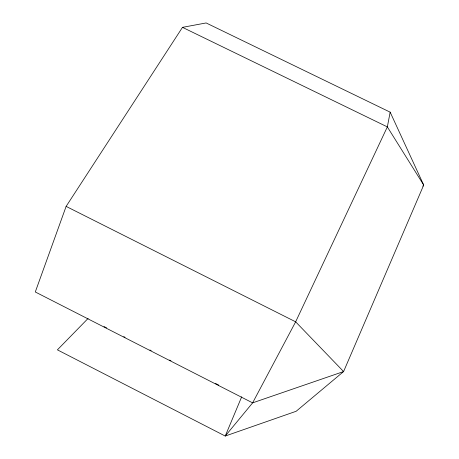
<?xml version="1.0" encoding="UTF-8"?>
<svg xmlns="http://www.w3.org/2000/svg" width="459" height="459" viewBox="0 0 459 459"><rect width="100%" height="100%" fill="white"/><g stroke="black" fill="none" stroke-linecap="round" stroke-linejoin="round"><path stroke-width="0.69" d="M390.167 112.168L423.709 185.052L343.596 371.555L252.616 402.864L35.291 291.976L66.125 206.395L182.487 27.351L206.131 22.95L390.167 112.168L387.344 126.896L295.648 321.822L252.616 402.864L225.237 436.05L57.404 349.85L88.088 318.443M241.686 396.811L225.237 436.05L296.141 411.281L343.596 371.555L295.648 321.822L66.125 206.395M422.814 186.17L423.709 185.052L387.344 126.896L182.487 27.351M104.021 326.573L106.568 327.875M123.781 336.654L125.055 337.302M149.909 349.988L151.183 350.636M169.669 360.068L170.943 360.717M215.558 383.477L218.742 385.107"/></g></svg>
